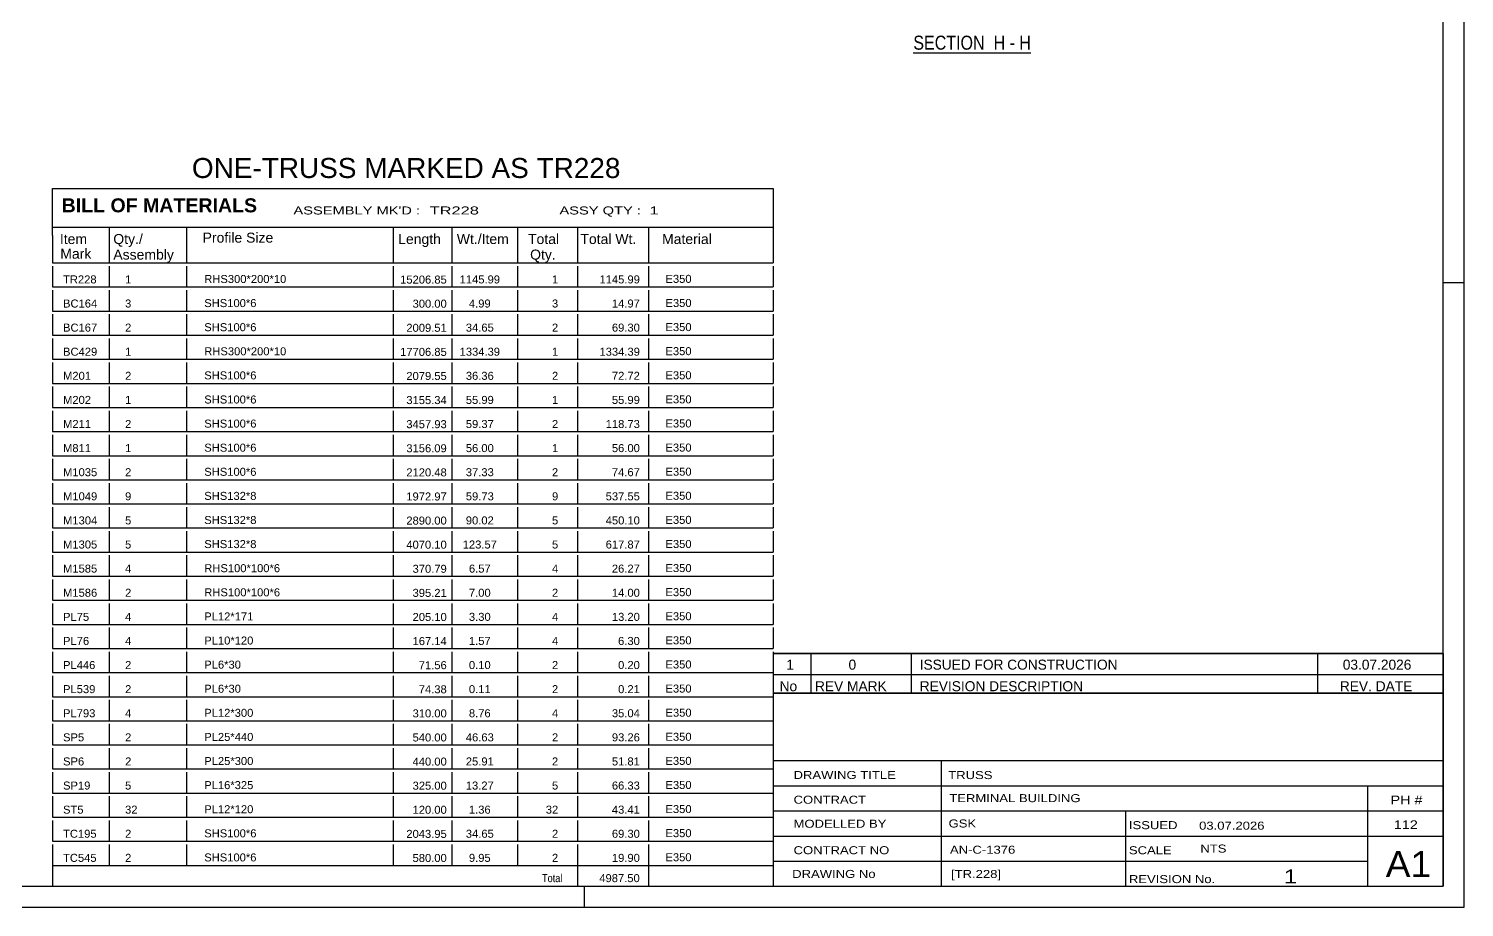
# Model space of a CAD drawing. Header units: millimetres. Extents: x -97 to 744, y -335 to 259.
# Drawn here: x 400.9 to 743.6, y -334.9 to -125.3 of the extents above; entities that cross this region are included whole.
import ezdxf

# ---------------------------------------------------------------- set-up
doc = ezdxf.new("R2010")
doc.units = ezdxf.units.MM
doc.styles.add('Arial', font='ARIAL.TTF', dxfattribs={"height": 0.2})
doc.styles.add('Arial Bold', font='ARIALBD.TTF', dxfattribs={"height": 0.2})
doc.styles.add('Arial Narrow', font='ARIALN.TTF', dxfattribs={"height": 0.2})

# ---------------------------------------------------------------- blocks, each defined once
blk = doc.blocks.new('Unknown-761646924-18 - 10955')
at = {"color": 6, "linetype": 'Continuous'}
blk.add_line((612.09, -131.07), (640.16, -131.07), dxfattribs=at)
at = {"color": 0, "linetype": 'Continuous'}
blk.add_wipeout([(630.2, -130.32), (630.2, -126.82), (612.09, -126.82), (612.09, -130.32)], dxfattribs=at)
at = {"color": 7, "linetype": 'Continuous', "style": 'Arial Narrow'}
blk.add_text('SECTION ', height=3.34, dxfattribs=at).set_placement((612.09, -130.32))
at = {"color": 0, "linetype": 'Continuous'}
blk.add_wipeout([(634.02, -130.32), (634.02, -126.82), (631.25, -126.82), (631.25, -130.32)], dxfattribs=at)
blk.add_wipeout([(636.35, -130.32), (636.35, -126.82), (635.07, -126.82), (635.07, -130.32)], dxfattribs=at)
at = {"color": 7, "linetype": 'Continuous', "style": 'Arial Narrow'}
blk.add_text('H', height=3.34, dxfattribs=at).set_placement((631.25, -130.32))
at = {"color": 0, "linetype": 'Continuous'}
blk.add_wipeout([(640.16, -130.32), (640.16, -126.82), (637.4, -126.82), (637.4, -130.32)], dxfattribs=at)
at = {"color": 7, "linetype": 'Continuous', "style": 'Arial Narrow'}
for s, p in [('-', (635.07, -130.32)), ('H', (637.4, -130.32))]:
    blk.add_text(s, height=3.34, dxfattribs=at).set_placement(p)
blk = doc.blocks.new('Unknown-761646924-1133')
at = {"color": 5, "linetype": 'Continuous'}
for p, q in [((743.61, -334.94), (743.61, 259.06)), ((738.61, -329.94), (738.61, 254.06)), ((743.61, -185.94), (738.61, -185.94)), ((-92.39, -329.94), (738.61, -329.94)), ((533.61, -334.94), (533.61, -329.94)), ((-97.39, -334.94), (743.61, -334.94))]:
    blk.add_line(p, q, dxfattribs=at)
blk = doc.blocks.new('Unknown-761646924-11687')
at = {"color": 7, "linetype": 'Continuous'}
for p, q in [((406.61, -163.44), (578.61, -163.44)), ((406.61, -174.69), (406.61, -163.44)), ((578.61, -163.44), (578.61, -174.69)), ((406.61, -172.69), (578.61, -172.69)), ((406.61, -174.69), (406.61, -179.69)), ((420.11, -172.69), (420.11, -181.19)), ((438.61, -172.69), (438.61, -181.19)), ((487.89, -172.69), (487.89, -181.19)), ((501.89, -172.69), (501.89, -181.19)), ((517.61, -172.69), (517.61, -181.19)), ((531.89, -172.69), (531.89, -181.19)), ((548.89, -172.69), (548.89, -181.19)), ((578.61, -174.69), (578.61, -181.19)), ((406.61, -179.69), (406.61, -181.19)), ((406.61, -181.19), (578.61, -181.19)), ((406.61, -181.96), (406.61, -186.94)), ((420.11, -181.96), (420.11, -186.94)), ((438.61, -181.96), (438.61, -186.94)), ((487.89, -181.96), (487.89, -186.94)), ((501.89, -181.96), (501.89, -186.94)), ((517.61, -181.96), (517.61, -186.94)), ((531.89, -181.96), (531.89, -186.94)), ((548.89, -181.96), (548.89, -186.94)), ((578.61, -181.96), (578.61, -186.94)), ((406.61, -186.94), (578.61, -186.94)), ((406.61, -187.71), (406.61, -192.69)), ((420.11, -187.71), (420.11, -192.69)), ((438.61, -187.71), (438.61, -192.69)), ((487.89, -187.71), (487.89, -192.69)), ((501.89, -187.71), (501.89, -192.69)), ((517.61, -187.71), (517.61, -192.69)), ((531.89, -187.71), (531.89, -192.69)), ((548.89, -187.71), (548.89, -192.69)), ((578.61, -187.71), (578.61, -192.69)), ((406.61, -192.69), (578.61, -192.69)), ((406.61, -193.46), (406.61, -198.44)), ((420.11, -193.46), (420.11, -198.44)), ((438.61, -193.46), (438.61, -198.44)), ((487.89, -193.46), (487.89, -198.44)), ((501.89, -193.46), (501.89, -198.44)), ((517.61, -193.46), (517.61, -198.44)), ((531.89, -193.46), (531.89, -198.44)), ((548.89, -193.46), (548.89, -198.44)), ((578.61, -193.46), (578.61, -198.44)), ((406.61, -198.44), (578.61, -198.44)), ((406.61, -199.21), (406.61, -204.19)), ((420.11, -199.21), (420.11, -204.19)), ((438.61, -199.21), (438.61, -204.19)), ((487.89, -199.21), (487.89, -204.19)), ((501.89, -199.21), (501.89, -204.19)), ((517.61, -199.21), (517.61, -204.19)), ((531.89, -199.21), (531.89, -204.19)), ((548.89, -199.21), (548.89, -204.19)), ((578.61, -199.21), (578.61, -204.19)), ((406.61, -204.19), (578.61, -204.19)), ((406.61, -204.96), (406.61, -209.94)), ((420.11, -204.96), (420.11, -209.94)), ((438.61, -204.96), (438.61, -209.94)), ((487.89, -204.96), (487.89, -209.94)), ((501.89, -204.96), (501.89, -209.94)), ((517.61, -204.96), (517.61, -209.94)), ((531.89, -204.96), (531.89, -209.94)), ((548.89, -204.96), (548.89, -209.94)), ((578.61, -204.96), (578.61, -209.94)), ((406.61, -209.94), (578.61, -209.94)), ((406.61, -210.71), (406.61, -215.69)), ((420.11, -210.71), (420.11, -215.69)), ((438.61, -210.71), (438.61, -215.69)), ((487.89, -210.71), (487.89, -215.69)), ((501.89, -210.71), (501.89, -215.69)), ((517.61, -210.71), (517.61, -215.69)), ((531.89, -210.71), (531.89, -215.69)), ((548.89, -210.71), (548.89, -215.69)), ((578.61, -210.71), (578.61, -215.69)), ((406.61, -215.69), (578.61, -215.69)), ((406.61, -216.46), (406.61, -221.44)), ((420.11, -216.46), (420.11, -221.44)), ((438.61, -216.46), (438.61, -221.44)), ((487.89, -216.46), (487.89, -221.44)), ((501.89, -216.46), (501.89, -221.44)), ((517.61, -216.46), (517.61, -221.44)), ((531.89, -216.46), (531.89, -221.44)), ((548.89, -216.46), (548.89, -221.44)), ((578.61, -216.46), (578.61, -221.44)), ((406.61, -221.44), (578.61, -221.44)), ((406.61, -222.21), (406.61, -227.19)), ((420.11, -222.21), (420.11, -227.19)), ((438.61, -222.21), (438.61, -227.19)), ((487.89, -222.21), (487.89, -227.19)), ((501.89, -222.21), (501.89, -227.19)), ((517.61, -222.21), (517.61, -227.19)), ((531.89, -222.21), (531.89, -227.19)), ((548.89, -222.21), (548.89, -227.19)), ((578.61, -222.21), (578.61, -227.19)), ((406.61, -227.19), (578.61, -227.19)), ((406.61, -227.96), (406.61, -232.94)), ((420.11, -227.96), (420.11, -232.94)), ((438.61, -227.96), (438.61, -232.94)), ((487.89, -227.96), (487.89, -232.94)), ((501.89, -227.96), (501.89, -232.94)), ((517.61, -227.96), (517.61, -232.94)), ((531.89, -227.96), (531.89, -232.94)), ((548.89, -227.96), (548.89, -232.94)), ((578.61, -227.96), (578.61, -232.94)), ((406.61, -232.94), (578.61, -232.94)), ((406.61, -233.71), (406.61, -238.69)), ((420.11, -233.71), (420.11, -238.69)), ((438.61, -233.71), (438.61, -238.69)), ((487.89, -233.71), (487.89, -238.69)), ((501.89, -233.71), (501.89, -238.69)), ((517.61, -233.71), (517.61, -238.69)), ((531.89, -233.71), (531.89, -238.69)), ((548.89, -233.71), (548.89, -238.69)), ((578.61, -233.71), (578.61, -238.69)), ((406.61, -238.69), (578.61, -238.69)), ((406.61, -239.46), (406.61, -244.44)), ((420.11, -239.46), (420.11, -244.44)), ((438.61, -239.46), (438.61, -244.44)), ((487.89, -239.46), (487.89, -244.44)), ((501.89, -239.46), (501.89, -244.44)), ((517.61, -239.46), (517.61, -244.44)), ((531.89, -239.46), (531.89, -244.44)), ((548.89, -239.46), (548.89, -244.44)), ((578.61, -239.46), (578.61, -244.44)), ((406.61, -244.44), (578.61, -244.44)), ((406.61, -245.21), (406.61, -250.19)), ((420.11, -245.21), (420.11, -250.19)), ((438.61, -245.21), (438.61, -250.19)), ((487.89, -245.21), (487.89, -250.19)), ((501.89, -245.21), (501.89, -250.19)), ((517.61, -245.21), (517.61, -250.19)), ((531.89, -245.21), (531.89, -250.19)), ((548.89, -245.21), (548.89, -250.19)), ((578.61, -245.21), (578.61, -250.19)), ((406.61, -250.19), (578.61, -250.19)), ((406.61, -250.96), (406.61, -255.94)), ((420.11, -250.96), (420.11, -255.94)), ((438.61, -250.96), (438.61, -255.94)), ((487.89, -250.96), (487.89, -255.94)), ((501.89, -250.96), (501.89, -255.94)), ((517.61, -250.96), (517.61, -255.94)), ((531.89, -250.96), (531.89, -255.94)), ((548.89, -250.96), (548.89, -255.94)), ((578.61, -250.96), (578.61, -255.94)), ((406.61, -255.94), (578.61, -255.94)), ((406.61, -256.71), (406.61, -261.69)), ((420.11, -256.71), (420.11, -261.69)), ((438.61, -256.71), (438.61, -261.69)), ((487.89, -256.71), (487.89, -261.69)), ((501.89, -256.71), (501.89, -261.69)), ((517.61, -256.71), (517.61, -261.69)), ((531.89, -256.71), (531.89, -261.69)), ((548.89, -256.71), (548.89, -261.69)), ((578.61, -256.71), (578.61, -261.69)), ((406.61, -261.69), (578.61, -261.69)), ((406.61, -262.46), (406.61, -267.44)), ((420.11, -262.46), (420.11, -267.44)), ((438.61, -262.46), (438.61, -267.44)), ((487.89, -262.46), (487.89, -267.44)), ((501.89, -262.46), (501.89, -267.44)), ((517.61, -262.46), (517.61, -267.44)), ((531.89, -262.46), (531.89, -267.44)), ((548.89, -262.46), (548.89, -267.44)), ((578.61, -262.46), (578.61, -267.44)), ((406.61, -267.44), (578.61, -267.44)), ((406.61, -268.21), (406.61, -273.19)), ((420.11, -268.21), (420.11, -273.19)), ((438.61, -268.21), (438.61, -273.19)), ((487.89, -268.21), (487.89, -273.19)), ((501.89, -268.21), (501.89, -273.19)), ((517.61, -268.21), (517.61, -273.19)), ((531.89, -268.21), (531.89, -273.19)), ((548.89, -268.21), (548.89, -273.19)), ((578.61, -268.21), (578.61, -273.19)), ((406.61, -273.19), (578.61, -273.19)), ((406.61, -273.96), (406.61, -278.94)), ((420.11, -273.96), (420.11, -278.94)), ((438.61, -273.96), (438.61, -278.94)), ((487.89, -273.96), (487.89, -278.94)), ((501.89, -273.96), (501.89, -278.94)), ((517.61, -273.96), (517.61, -278.94)), ((531.89, -273.96), (531.89, -278.94)), ((548.89, -273.96), (548.89, -278.94)), ((578.61, -273.96), (578.61, -278.94)), ((406.61, -278.94), (578.61, -278.94)), ((406.61, -279.71), (406.61, -284.69)), ((420.11, -279.71), (420.11, -284.69)), ((438.61, -279.71), (438.61, -284.69)), ((487.89, -279.71), (487.89, -284.69)), ((501.89, -279.71), (501.89, -284.69)), ((517.61, -279.71), (517.61, -284.69)), ((531.89, -279.71), (531.89, -284.69)), ((548.89, -279.71), (548.89, -284.69)), ((578.61, -279.71), (578.61, -284.69)), ((406.61, -284.69), (578.61, -284.69)), ((406.61, -285.46), (406.61, -290.44)), ((420.11, -285.46), (420.11, -290.44)), ((438.61, -285.46), (438.61, -290.44)), ((487.89, -285.46), (487.89, -290.44)), ((501.89, -285.46), (501.89, -290.44)), ((517.61, -285.46), (517.61, -290.44)), ((531.89, -285.46), (531.89, -290.44)), ((548.89, -285.46), (548.89, -290.44)), ((578.61, -285.46), (578.61, -290.44)), ((406.61, -290.44), (578.61, -290.44)), ((406.61, -291.21), (406.61, -296.19)), ((420.11, -291.21), (420.11, -296.19)), ((438.61, -291.21), (438.61, -296.19)), ((487.89, -291.21), (487.89, -296.19)), ((501.89, -291.21), (501.89, -296.19)), ((517.61, -291.21), (517.61, -296.19)), ((531.89, -291.21), (531.89, -296.19)), ((548.89, -291.21), (548.89, -296.19)), ((578.61, -291.21), (578.61, -296.19)), ((406.61, -296.19), (578.61, -296.19)), ((406.61, -296.96), (406.61, -301.94)), ((420.11, -296.96), (420.11, -301.94)), ((438.61, -296.96), (438.61, -301.94)), ((487.89, -296.96), (487.89, -301.94)), ((501.89, -296.96), (501.89, -301.94)), ((517.61, -296.96), (517.61, -301.94)), ((531.89, -296.96), (531.89, -301.94)), ((548.89, -296.96), (548.89, -301.94)), ((578.61, -296.96), (578.61, -301.94)), ((406.61, -301.94), (578.61, -301.94)), ((406.61, -302.71), (406.61, -307.69)), ((420.11, -302.71), (420.11, -307.69)), ((438.61, -302.71), (438.61, -307.69)), ((487.89, -302.71), (487.89, -307.69)), ((501.89, -302.71), (501.89, -307.69)), ((517.61, -302.71), (517.61, -307.69)), ((531.89, -302.71), (531.89, -307.69)), ((548.89, -302.71), (548.89, -307.69)), ((578.61, -302.71), (578.61, -307.69)), ((406.61, -307.69), (578.61, -307.69)), ((406.61, -308.46), (406.61, -313.44)), ((420.11, -308.46), (420.11, -313.44)), ((438.61, -308.46), (438.61, -313.44)), ((487.89, -308.46), (487.89, -313.44)), ((501.89, -308.46), (501.89, -313.44)), ((517.61, -308.46), (517.61, -313.44)), ((531.89, -308.46), (531.89, -313.44)), ((548.89, -308.46), (548.89, -313.44)), ((578.61, -308.46), (578.61, -313.44)), ((406.61, -313.44), (578.61, -313.44)), ((406.61, -314.21), (406.61, -319.19)), ((420.11, -314.21), (420.11, -319.19)), ((438.61, -314.21), (438.61, -319.19)), ((487.89, -314.21), (487.89, -319.19)), ((501.89, -314.21), (501.89, -319.19)), ((517.61, -314.21), (517.61, -319.19)), ((531.89, -314.21), (531.89, -319.19)), ((548.89, -314.21), (548.89, -319.19)), ((578.61, -314.21), (578.61, -319.19)), ((406.61, -319.19), (578.61, -319.19)), ((406.61, -319.96), (406.61, -324.94)), ((420.11, -319.96), (420.11, -324.94)), ((438.61, -319.96), (438.61, -324.94)), ((487.89, -319.96), (487.89, -324.94)), ((501.89, -319.96), (501.89, -324.94)), ((517.61, -319.96), (517.61, -324.94)), ((531.89, -319.96), (531.89, -324.94)), ((548.89, -319.96), (548.89, -324.94)), ((578.61, -319.96), (578.61, -324.94)), ((406.61, -324.94), (578.61, -324.94)), ((406.61, -324.94), (578.61, -324.94)), ((406.61, -324.94), (406.61, -329.94)), ((531.89, -324.94), (531.89, -329.94)), ((548.89, -324.94), (548.89, -329.94)), ((578.61, -324.94), (578.61, -329.94)), ((406.61, -329.94), (578.61, -329.94))]:
    blk.add_line(p, q, dxfattribs=at)
at = {"color": 7}
for s, height, style, p in [('BILL OF MATERIALS', 3.3405, 'Arial Bold', (408.77, -169.13)), ('Profile Size', 2.3877, 'Arial', (442.43, -176.36)), ('Mark', 2.388, 'Arial', (408.45, -180.19))]:
    blk.add_text(s, height=height, dxfattribs=dict(at, style=style)).set_placement(p)
at = {"color": 7, "linetype": 'Continuous', "style": 'Arial Narrow'}
for s, height, width, p in [("ASSEMBLY MK'D :", 1.9089, 1.6, (464.11, -169.64)), ('TR228', 1.909, 1.794707, (496.61, -169.64)), ('ASSY QTY :', 1.909, 1.6, (527.61, -169.64)), ('1', 1.91, 1.794707, (549.11, -169.64))]:
    blk.add_text(s, height=height, dxfattribs=dict(at, width=width)).set_placement(p)
at = {"color": 7, "linetype": 'Continuous'}
for s, height, style, p in [('Item', 2.388, 'Arial', (408.36, -176.69)), ('Qty./', 2.388, 'Arial', (421.11, -176.69)), ('Length', 2.388, 'Arial', (489.11, -176.69)), ('Wt./Item', 2.388, 'Arial', (503.11, -176.69)), ('Total', 2.388, 'Arial', (520.11, -176.69)), ('Total Wt.', 2.388, 'Arial', (532.61, -176.69)), ('Material', 2.388, 'Arial', (552.11, -176.69)), ('Assembly', 2.388, 'Arial', (421.11, -180.41)), ('Qty.', 2.388, 'Arial', (520.61, -180.41)), ('TR228', 1.91, 'Arial', (409.11, -186.09)), ('1', 1.91, 'Arial', (423.92, -186.09)), ('RHS300*200*10', 1.9102, 'Arial', (442.82, -185.99)), ('15206.85', 1.91, 'Arial', (489.58, -186.13)), ('1145.99', 1.91, 'Arial', (503.78, -186.09)), ('1', 1.91, 'Arial', (525.83, -186.09)), ('1145.99', 1.91, 'Arial', (537.17, -186.09)), ('E350', 1.91, 'Arial', (552.92, -185.96)), ('BC164', 1.91, 'Arial', (409.11, -191.84)), ('3', 1.91, 'Arial', (423.92, -191.84)), ('SHS100*6', 1.91, 'Arial', (442.82, -191.74)), ('300.00', 1.91, 'Arial', (492.55, -191.88)), ('4.99', 1.91, 'Arial', (506, -191.84)), ('3', 1.91, 'Arial', (525.83, -191.84)), ('14.97', 1.91, 'Arial', (540.13, -191.84)), ('E350', 1.91, 'Arial', (552.92, -191.71)), ('BC167', 1.91, 'Arial', (409.11, -197.59)), ('2', 1.91, 'Arial', (423.92, -197.59)), ('SHS100*6', 1.91, 'Arial', (442.82, -197.49)), ('2009.51', 1.91, 'Arial', (491.06, -197.63)), ('34.65', 1.91, 'Arial', (505.26, -197.59)), ('2', 1.91, 'Arial', (525.83, -197.59)), ('69.30', 1.91, 'Arial', (540.13, -197.59)), ('E350', 1.91, 'Arial', (552.92, -197.46)), ('BC429', 1.91, 'Arial', (409.11, -203.34)), ('1', 1.91, 'Arial', (423.92, -203.34)), ('RHS300*200*10', 1.9102, 'Arial', (442.82, -203.24)), ('17706.85', 1.91, 'Arial', (489.58, -203.38)), ('1334.39', 1.91, 'Arial', (503.78, -203.34)), ('1', 1.91, 'Arial', (525.83, -203.34)), ('1334.39', 1.91, 'Arial', (537.17, -203.34)), ('E350', 1.91, 'Arial', (552.92, -203.21)), ('M201', 1.91, 'Arial', (409.11, -209.09)), ('2', 1.91, 'Arial', (423.92, -209.09)), ('SHS100*6', 1.91, 'Arial', (442.82, -208.99)), ('2079.55', 1.91, 'Arial', (491.06, -209.13)), ('36.36', 1.91, 'Arial', (505.26, -209.09)), ('2', 1.91, 'Arial', (525.83, -209.09)), ('72.72', 1.91, 'Arial', (540.13, -209.09)), ('E350', 1.91, 'Arial', (552.92, -208.96)), ('M202', 1.91, 'Arial', (409.11, -214.84)), ('1', 1.91, 'Arial', (423.92, -214.84)), ('SHS100*6', 1.91, 'Arial', (442.82, -214.74)), ('3155.34', 1.91, 'Arial', (491.06, -214.88)), ('55.99', 1.91, 'Arial', (505.26, -214.84)), ('1', 1.91, 'Arial', (525.83, -214.84)), ('55.99', 1.91, 'Arial', (540.13, -214.84)), ('E350', 1.91, 'Arial', (552.92, -214.71)), ('M211', 1.91, 'Arial', (409.11, -220.59)), ('2', 1.91, 'Arial', (423.92, -220.59)), ('SHS100*6', 1.91, 'Arial', (442.82, -220.49)), ('3457.93', 1.91, 'Arial', (491.06, -220.63)), ('59.37', 1.91, 'Arial', (505.26, -220.59)), ('2', 1.91, 'Arial', (525.83, -220.59)), ('118.73', 1.91, 'Arial', (538.65, -220.59)), ('E350', 1.91, 'Arial', (552.92, -220.46)), ('M811', 1.91, 'Arial', (409.11, -226.34)), ('1', 1.91, 'Arial', (423.92, -226.34)), ('SHS100*6', 1.91, 'Arial', (442.82, -226.24)), ('3156.09', 1.91, 'Arial', (491.06, -226.38)), ('56.00', 1.91, 'Arial', (505.26, -226.34)), ('1', 1.91, 'Arial', (525.83, -226.34)), ('56.00', 1.91, 'Arial', (540.13, -226.34)), ('E350', 1.91, 'Arial', (552.92, -226.21)), ('M1035', 1.91, 'Arial', (409.11, -232.09)), ('2', 1.91, 'Arial', (423.92, -232.09)), ('SHS100*6', 1.91, 'Arial', (442.82, -231.99)), ('2120.48', 1.91, 'Arial', (491.06, -232.13)), ('37.33', 1.91, 'Arial', (505.26, -232.09)), ('2', 1.91, 'Arial', (525.83, -232.09)), ('74.67', 1.91, 'Arial', (540.13, -232.09)), ('E350', 1.91, 'Arial', (552.92, -231.96)), ('M1049', 1.91, 'Arial', (409.11, -237.84)), ('9', 1.91, 'Arial', (423.92, -237.84)), ('SHS132*8', 1.91, 'Arial', (442.82, -237.74)), ('1972.97', 1.91, 'Arial', (491.06, -237.88)), ('59.73', 1.91, 'Arial', (505.26, -237.84)), ('9', 1.91, 'Arial', (525.83, -237.84)), ('537.55', 1.91, 'Arial', (538.65, -237.84)), ('E350', 1.91, 'Arial', (552.92, -237.71)), ('M1304', 1.91, 'Arial', (409.11, -243.59)), ('5', 1.91, 'Arial', (423.92, -243.59)), ('SHS132*8', 1.91, 'Arial', (442.82, -243.49)), ('2890.00', 1.91, 'Arial', (491.06, -243.63)), ('90.02', 1.91, 'Arial', (505.26, -243.59)), ('5', 1.91, 'Arial', (525.83, -243.59)), ('450.10', 1.91, 'Arial', (538.65, -243.59)), ('E350', 1.91, 'Arial', (552.92, -243.46)), ('M1305', 1.91, 'Arial', (409.11, -249.34)), ('5', 1.91, 'Arial', (423.92, -249.34)), ('SHS132*8', 1.91, 'Arial', (442.82, -249.24)), ('4070.10', 1.91, 'Arial', (491.06, -249.38)), ('123.57', 1.91, 'Arial', (504.52, -249.34)), ('5', 1.91, 'Arial', (525.83, -249.34)), ('617.87', 1.91, 'Arial', (538.65, -249.34)), ('E350', 1.91, 'Arial', (552.92, -249.21)), ('M1585', 1.91, 'Arial', (409.11, -255.09)), ('4', 1.91, 'Arial', (423.92, -255.09)), ('RHS100*100*6', 1.9102, 'Arial', (442.82, -254.99)), ('370.79', 1.91, 'Arial', (492.55, -255.13)), ('6.57', 1.91, 'Arial', (506, -255.09)), ('4', 1.91, 'Arial', (525.83, -255.09)), ('26.27', 1.91, 'Arial', (540.13, -255.09)), ('E350', 1.91, 'Arial', (552.92, -254.96)), ('M1586', 1.91, 'Arial', (409.11, -260.85)), ('2', 1.91, 'Arial', (423.92, -260.85)), ('RHS100*100*6', 1.9102, 'Arial', (442.82, -260.75)), ('395.21', 1.91, 'Arial', (492.55, -260.88)), ('7.00', 1.91, 'Arial', (506, -260.85)), ('2', 1.91, 'Arial', (525.83, -260.85)), ('14.00', 1.91, 'Arial', (540.13, -260.85)), ('E350', 1.91, 'Arial', (552.92, -260.71)), ('PL75', 1.91, 'Arial', (409.11, -266.6)), ('4', 1.91, 'Arial', (423.92, -266.6)), ('PL12*171', 1.91, 'Arial', (442.82, -266.5)), ('205.10', 1.91, 'Arial', (492.55, -266.63)), ('3.30', 1.91, 'Arial', (506, -266.6)), ('4', 1.91, 'Arial', (525.83, -266.6)), ('13.20', 1.91, 'Arial', (540.13, -266.6)), ('E350', 1.91, 'Arial', (552.92, -266.46)), ('PL76', 1.91, 'Arial', (409.11, -272.35)), ('4', 1.91, 'Arial', (423.92, -272.35)), ('PL10*120', 1.91, 'Arial', (442.82, -272.25)), ('167.14', 1.91, 'Arial', (492.55, -272.38)), ('1.57', 1.91, 'Arial', (506, -272.35)), ('4', 1.91, 'Arial', (525.83, -272.35)), ('6.30', 1.91, 'Arial', (541.61, -272.35)), ('E350', 1.91, 'Arial', (552.92, -272.21)), ('PL446', 1.91, 'Arial', (409.11, -278.1)), ('2', 1.91, 'Arial', (423.92, -278.1)), ('PL6*30', 1.91, 'Arial', (442.82, -278)), ('71.56', 1.91, 'Arial', (494.03, -278.13)), ('0.10', 1.91, 'Arial', (506, -278.1)), ('2', 1.91, 'Arial', (525.83, -278.1)), ('0.20', 1.91, 'Arial', (541.61, -278.1)), ('E350', 1.91, 'Arial', (552.92, -277.96)), ('PL539', 1.91, 'Arial', (409.11, -283.85)), ('2', 1.91, 'Arial', (423.92, -283.85)), ('PL6*30', 1.91, 'Arial', (442.82, -283.75)), ('74.38', 1.91, 'Arial', (494.03, -283.88)), ('0.11', 1.91, 'Arial', (506, -283.85)), ('2', 1.91, 'Arial', (525.83, -283.85)), ('0.21', 1.91, 'Arial', (541.61, -283.85)), ('E350', 1.91, 'Arial', (552.92, -283.71)), ('PL793', 1.91, 'Arial', (409.11, -289.6)), ('4', 1.91, 'Arial', (423.92, -289.6)), ('PL12*300', 1.91, 'Arial', (442.82, -289.5)), ('310.00', 1.91, 'Arial', (492.55, -289.63)), ('8.76', 1.91, 'Arial', (506, -289.6)), ('4', 1.91, 'Arial', (525.83, -289.6)), ('35.04', 1.91, 'Arial', (540.13, -289.6)), ('E350', 1.91, 'Arial', (552.92, -289.46)), ('SP5', 1.91, 'Arial', (409.11, -295.35)), ('2', 1.91, 'Arial', (423.92, -295.35)), ('PL25*440', 1.91, 'Arial', (442.82, -295.25)), ('540.00', 1.91, 'Arial', (492.55, -295.38)), ('46.63', 1.91, 'Arial', (505.26, -295.35)), ('2', 1.91, 'Arial', (525.83, -295.35)), ('93.26', 1.91, 'Arial', (540.13, -295.35)), ('E350', 1.91, 'Arial', (552.92, -295.21)), ('SP6', 1.91, 'Arial', (409.11, -301.1)), ('2', 1.91, 'Arial', (423.92, -301.1)), ('PL25*300', 1.91, 'Arial', (442.82, -301)), ('440.00', 1.91, 'Arial', (492.55, -301.13)), ('25.91', 1.91, 'Arial', (505.26, -301.1)), ('2', 1.91, 'Arial', (525.83, -301.1)), ('51.81', 1.91, 'Arial', (540.13, -301.1)), ('E350', 1.91, 'Arial', (552.92, -300.96)), ('SP19', 1.91, 'Arial', (409.11, -306.85)), ('5', 1.91, 'Arial', (423.92, -306.85)), ('PL16*325', 1.91, 'Arial', (442.82, -306.75)), ('325.00', 1.91, 'Arial', (492.55, -306.88)), ('13.27', 1.91, 'Arial', (505.26, -306.85)), ('5', 1.91, 'Arial', (525.83, -306.85)), ('66.33', 1.91, 'Arial', (540.13, -306.85)), ('E350', 1.91, 'Arial', (552.92, -306.71)), ('ST5', 1.91, 'Arial', (409.11, -312.6)), ('32', 1.91, 'Arial', (423.92, -312.6)), ('PL12*120', 1.91, 'Arial', (442.82, -312.5)), ('120.00', 1.91, 'Arial', (492.55, -312.63)), ('1.36', 1.91, 'Arial', (506, -312.6)), ('32', 1.91, 'Arial', (524.35, -312.6)), ('43.41', 1.91, 'Arial', (540.13, -312.6)), ('E350', 1.91, 'Arial', (552.92, -312.46)), ('TC195', 1.91, 'Arial', (409.11, -318.35)), ('2', 1.91, 'Arial', (423.92, -318.35)), ('SHS100*6', 1.91, 'Arial', (442.82, -318.25)), ('2043.95', 1.91, 'Arial', (491.06, -318.38)), ('34.65', 1.91, 'Arial', (505.26, -318.35)), ('2', 1.91, 'Arial', (525.83, -318.35)), ('69.30', 1.91, 'Arial', (540.13, -318.35)), ('E350', 1.91, 'Arial', (552.92, -318.21)), ('SHS100*6', 1.91, 'Arial', (442.82, -324)), ('E350', 1.91, 'Arial', (552.92, -323.96)), ('TC545', 1.91, 'Arial', (409.11, -324.1)), ('2', 1.91, 'Arial', (423.92, -324.1)), ('580.00', 1.91, 'Arial', (492.55, -324.13)), ('9.95', 1.91, 'Arial', (506, -324.1)), ('2', 1.91, 'Arial', (525.83, -324.1)), ('19.90', 1.91, 'Arial', (540.13, -324.1)), ('Total', 1.909, 'Arial Narrow', (523.45, -328.94)), ('4987.50', 1.91, 'Arial', (537.13, -328.94))]:
    blk.add_text(s, height=height, dxfattribs=dict(at, style=style)).set_placement(p)
blk = doc.blocks.new('Unknown-761646924-11688')
at = {"color": 2, "linetype": 'Continuous'}
blk.add_line((432.61, -163.44), (550.11, -163.44), dxfattribs=at)
at = {"color": 7, "style": 'Arial'}
blk.add_text('ONE-TRUSS MARKED AS TR228', height=4.7754, dxfattribs=at).set_placement((439.87, -160.94))
blk = doc.blocks.new('Unknown-761646924-11689')
at = {"color": 7, "linetype": 'Continuous'}
for p, q in [((578.61, -283.89), (578.61, -329.94)), ((578.61, -283.89), (738.61, -283.89)), ((738.61, -283.94), (738.61, -329.94)), ((578.61, -299.94), (738.61, -299.94)), ((618.75, -299.94), (618.75, -329.94)), ((578.61, -305.94), (738.61, -305.94)), ((720.61, -329.89), (720.61, -305.89)), ((578.61, -311.94), (738.61, -311.94)), ((662.75, -311.94), (662.75, -329.94)), ((578.61, -317.94), (738.61, -317.94)), ((578.61, -323.94), (720.61, -323.94)), ((578.61, -329.94), (738.61, -329.94))]:
    blk.add_line(p, q, dxfattribs=at)
at = {"color": 7, "style": 'Arial Narrow'}
for s, height, width, p in [('DRAWING TITLE', 1.9089, 1.425378, (583.5, -304.33)), ('TRUSS', 1.909, 1.425378, (620.42, -304.35)), ('CONTRACT', 1.909, 1.425378, (583.5, -310.23)), ('TERMINAL BUILDING', 1.9089, 1.425378, (620.67, -309.86)), ('MODELLED BY', 1.9089, 1.425378, (583.5, -315.96)), ('GSK', 1.909, 1.425378, (620.5, -315.9)), ('ISSUED', 1.909, 1.425378, (663.55, -316.3)), ('03.07.2026', 1.909, 1.425378, (680.31, -316.42)), ('CONTRACT NO', 1.9089, 1.425378, (583.5, -322.28)), ('AN-C-1376', 1.909, 1.425378, (620.84, -322.16)), ('SCALE', 1.909, 1.425378, (663.55, -322.29)), ('A1', 6.204, 1.25, (724.85, -327.74)), ('DRAWING No', 1.909, 1.425378, (583.17, -327.94)), ('[TR.228]', 1.909, 1.425378, (621.08, -327.95)), ('REVISION No.', 1.9089, 1.425378, (663.55, -329.17)), ('1', 3.34, 1.5, (700.53, -329.26))]:
    blk.add_text(s, height=height, dxfattribs=dict(at, width=width)).set_placement(p)
at = {"color": 7, "linetype": 'Continuous', "style": 'Arial Narrow'}
for s, height, width, p in [('PH #', 2.1, 1.42538, (726.01, -310.39)), ('112', 2.1, 1.42538, (726.8, -316.29)), ('NTS', 1.909, 1.425378, (680.61, -321.89))]:
    blk.add_text(s, height=height, dxfattribs=dict(at, width=width)).set_placement(p)
blk = doc.blocks.new('Unknown-761646924-11690')
at = {"color": 7, "linetype": 'Continuous'}
for p, q in [((578.61, -274.39), (738.61, -274.39)), ((738.61, -274.39), (578.61, -274.39)), ((578.61, -274.39), (578.61, -279.39)), ((587.61, -274.39), (587.61, -279.39)), ((611.61, -274.39), (611.61, -279.39)), ((708.61, -274.39), (708.61, -279.39)), ((738.61, -274.39), (738.61, -279.39)), ((578.61, -279.39), (738.61, -279.39)), ((578.61, -279.39), (578.61, -283.89)), ((578.61, -279.39), (738.61, -279.39)), ((587.61, -279.39), (587.61, -283.89)), ((611.61, -279.39), (611.61, -283.89)), ((708.61, -279.39), (708.61, -283.89)), ((738.61, -279.39), (738.61, -283.89)), ((738.61, -283.89), (578.61, -283.89))]:
    blk.add_line(p, q, dxfattribs=at)
at = {"color": 7, "linetype": 'Continuous', "style": 'Arial Narrow'}
for s, height, width, p in [('1', 2.39, 1.196471, (581.77, -278.24)), ('0', 2.39, 1.196471, (596.62, -278.24)), ('ISSUED FOR CONSTRUCTION', 2.3861, 1.196471, (613.61, -278.24)), ('03.07.2026', 2.386, 1.196471, (714.61, -278.24)), ('No', 2.386, 1.2, (580.16, -283.39)), ('REV MARK', 2.386, 1.2, (588.61, -283.39)), ('REVISION DESCRIPTION', 2.3861, 1.2, (613.61, -283.39)), ('REV. DATE', 2.386, 1.2, (713.9, -283.39))]:
    blk.add_text(s, height=height, dxfattribs=dict(at, width=width)).set_placement(p)

msp = doc.modelspace()

# ---------------------------------------------------------------- block references
for name in ['Unknown-761646924-18 - 10955', 'Unknown-761646924-11688', 'Unknown-761646924-11687', 'Unknown-761646924-11690', 'Unknown-761646924-11689']:
    msp.add_blockref(name, (0, 0))

# ---------------------------------------------------------------- next in the draw order: block references
msp.add_blockref('Unknown-761646924-1133', (0, 0))

doc.saveas('drawing.dxf')
